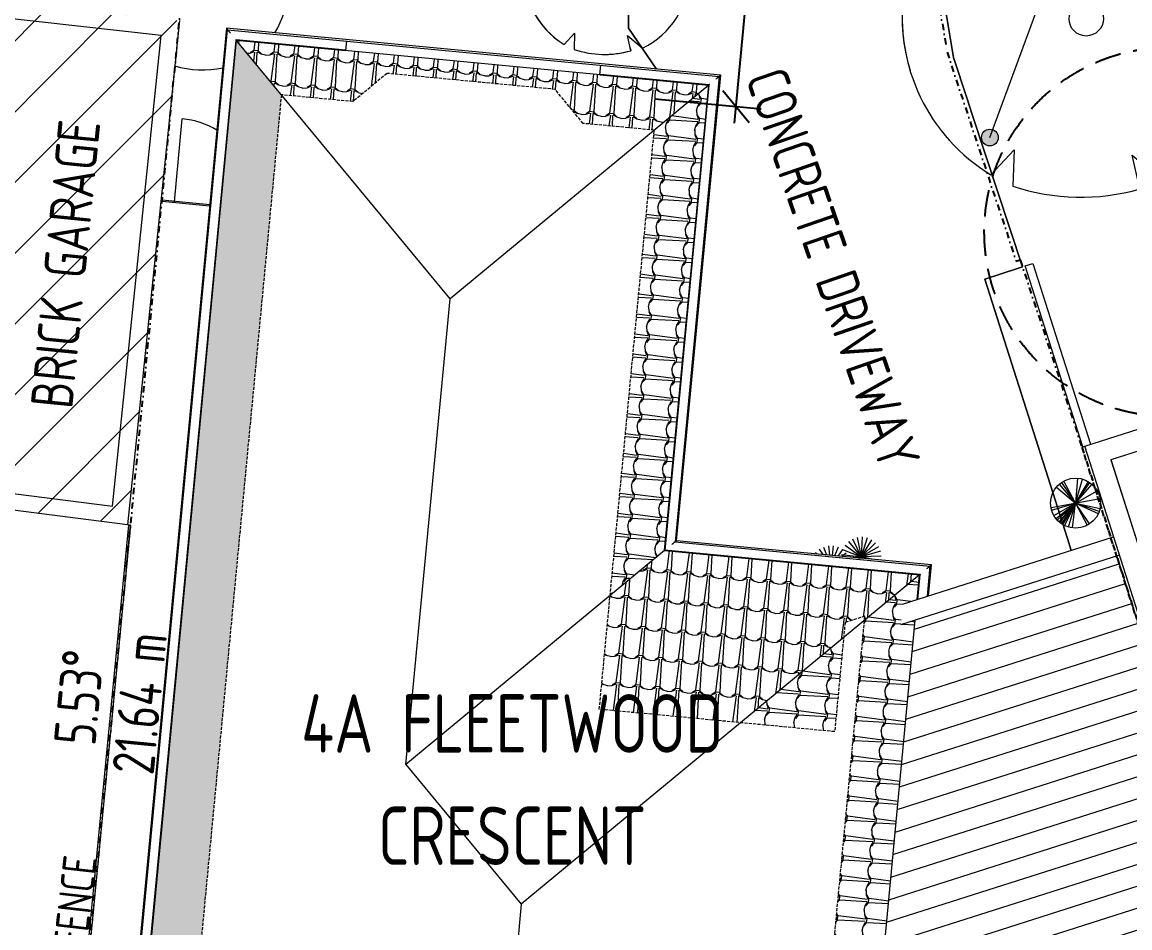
# Model space of a CAD drawing. Header units: millimetres. Extents: x -39027 to 364494, y -35256 to 94895.
# Drawn here: x -14837 to -1548, y -1562 to 9300 of the extents above; entities that cross this region are included whole.
import ezdxf

# ---------------------------------------------------------------- set-up
doc = ezdxf.new("R2010")
doc.units = ezdxf.units.MM
doc.header["$LTSCALE"] = 25
doc.header["$PDMODE"] = 3
for name, pattern in [('BG_Dash 1_5mm', [2.1, 1.5, -0.6]), ('BG_Dash Dot 3mm', [7, 3, -2, 0, -2]), ('HIDDEN', [9.525, 6.35, -3.175])]:
    doc.linetypes.add(name, pattern=pattern)
for name, color, linetype, lineweight in [('A-ANNO-DIMS', 211, 'Continuous', 5), ('A-DETL-GENF', 92, 'Continuous', 5), ('A-DETL-HDLN', 90, 'BG_Dash 1_5mm', 9), ('A-DOOR', 3, 'Continuous', 5), ('A-FLOR', 1, 'Continuous', 5), ('A-GLAZ-CWMG', 3, 'Continuous', 5), ('A-ROOF', 132, 'Continuous', 5), ('A-ROOF-OTLN', 132, 'Continuous', 5), ('A-ROOF-PATT', 251, 'Continuous', 5), ('A-WALL', 2, 'Continuous', 5), ('C-PROP-LINE', 91, 'BG_Dash Dot 3mm', 25), ('C-PROP-LINE-IDEN', 91, 'Continuous', 5), ('C-TOPO', 251, 'Continuous', 9), ('G-ANNO-TEXT', 231, 'Continuous', 5), ('L-PLNT', 71, 'Continuous', 5)]:
    doc.layers.add(name, color=color, linetype=linetype, lineweight=lineweight)
doc.layers.add('Land-25', color=3, linetype='Continuous')
doc.styles.add('ISOCPEUR', font='isocpeur.ttf', dxfattribs={"width": 0.75, "height": 500})
doc.styles.add('ISOCPEUR_1', font='isocpeur.ttf', dxfattribs={"width": 0.75, "height": 700})
doc.styles.add('ISOCPEUR_3', font='isocpeur.ttf', dxfattribs={"width": 0.75, "height": 400})
doc.dimstyles.new('BG_STANDARD_100_Rounding_Op', dxfattribs={"dimscale": 304.8, "dimtxt": 500, "dimasz": 1.148294, "dimexe": 0.984252, "dimexo": 0.0625, "dimgap": 0.131234, "dimtad": 1, "dimdec": 0, "dimrnd": 100, "dimzin": 0, "dimdsep": 46, "dimtxsty": 'ISOCPEUR', "dimblk1": 'OBLIQUE', "dimblk2": 'OBLIQUE', "dimsah": 1, "dimcen": 0.09, "dimdle": 0.656168, "dimazin": 0, "dimtfac": 1, "dimtdec": 4, "dimtix": 1, "dimtmove": 0, "dimatfit": 3, "dimfxl": 3.28084, "dimfxlon": 1, "dimtvp": 1, "dimtfill": 1, "dimtolj": 1, "dimtzin": 0, "dimarcsym": 2})

# ---------------------------------------------------------------- blocks, each defined once
blk = doc.blocks.new('PLANTING_Coloured_small shrub - PLANTING_Bush 3d-1028020-PROPOSED SITE PLAN')
at = {"layer": 'L-PLNT', "lineweight": 9}
for p, q in [((-62, 232), (-55, 207)), ((-3, 240), (-2, 162)), ((56, 233), (32, 134)), ((111, 213), (59, 112)), ((160, 179), (83, 92)), ((199, 134), (107, 72)), ((-46, 29), (-39, 25)), ((-18, 6), (-15, 5)), ((226, 81), (136, 48)), ((239, 23), (175, 17)), ((20, -25), (17, -22))]:
    blk.add_line(p, q, dxfattribs=at)
blk = doc.blocks.new('PLANTING_Coloured_small shrub - PLANTING_Bush 3d-1026871-PROPOSED SITE PLAN')
at = {"layer": 'L-PLNT', "lineweight": 9}
for p, q in [((-128, 23), (0, 0)), ((-117, -209), (0, 0)), ((-62, -232), (0, 0)), ((-40, 18), (0, 0)), ((-21, 17), (0, 0)), ((-12, 16), (0, 0)), ((-7, 16), (0, 0)), ((-3, -240), (0, 0)), ((-2, 16), (0, 0)), ((2, 16), (0, 0)), ((12, 16), (0, 0)), ((6, 15), (0, 0)), ((19, 14), (0, 0)), ((32, 14), (0, 0)), ((72, 11), (0, 0)), ((226, -81), (0, 0)), ((199, -134), (0, 0)), ((160, -179), (0, 0)), ((111, -213), (0, 0)), ((56, -233), (0, 0)), ((83, 0), (95, 0)), ((-239, -16), (0, 0)), ((-228, -75), (0, 0)), ((-203, -128), (0, 0)), ((-165, -174), (0, 0)), ((239, -23), (0, 0))]:
    blk.add_line(p, q, dxfattribs=at)
blk = doc.blocks.new('DOOR_GATE_hinged_vertical battens - 1850 x 1000 - 35 battens-1654880-PROPOSED SITE PLAN')
at = {"layer": 'A-DOOR'}
blk.add_line((-500, 0), (-500, 1000), dxfattribs=at)
at = {"layer": 'A-DOOR', "lineweight": 9}
blk.add_arc((-500, 0), 1000, 64.722, 90, dxfattribs=at)
blk = doc.blocks.new('PLANTING_Needle Pine 3m - PLANTING_Needle Pine 3m-2580591-PROPOSED SITE PLAN')
at = {"layer": 'L-PLNT', "lineweight": 9}
for p, q in [((24, 299), (0, 0)), ((0, 0), (84, 288)), ((-261, -147), (261, 147)), ((-261, -147), (261, 147)), ((-229, 194), (0, 0)), ((-199, -225), (199, 225)), ((-199, -225), (199, 225)), ((0, 0), (-194, 229)), ((-172, -246), (172, 246)), ((-172, -246), (172, 246)), ((-166, 250), (0, 0)), ((-155, -257), (155, 257)), ((-155, -257), (155, 257)), ((0, 0), (-140, 265)), ((-295, -52), (295, 52)), ((-295, -52), (295, 52)), ((-289, -81), (0, 0)), ((0, 0), (-234, -188)), ((-222, -202), (0, 0)), ((0, 0), (-196, -227)), ((-170, -247), (0, 0)), ((0, 0), (-136, -267)), ((-87, -287), (0, 0)), ((-41, -297), (0, 0)), ((0, 0), (136, -267)), ((164, -251), (0, 0)), ((0, 0), (271, -128)), ((282, -101), (0, 0)), ((0, 0), (293, -65))]:
    blk.add_line(p, q, dxfattribs=at)
blk.add_circle((0, 0), 300, dxfattribs=at)
blk = doc.blocks.new('PLANTING_Coloured tree scaleable - 2_5 Meters-V199-PROPOSED SITE PLAN')
at = {"layer": 'L-PLNT', "lineweight": 9}
for p, q in [((-155, 724), (-306, 941)), ((-155, 724), (-306, 941)), ((-306, 941), (-155, 724)), ((-180, 973), (-155, 724)), ((-180, 973), (-155, 724)), ((-155, 724), (-180, 973)), ((-676, 722), (-676, 722)), ((602, 667), (615, 775)), ((602, 667), (615, 775)), ((615, 775), (602, 667)), ((677, 721), (602, 667)), ((677, 721), (602, 667)), ((602, 667), (677, 721)), ((-816, 558), (-763, 462)), ((-816, 558), (-763, 462)), ((-763, 462), (-816, 558)), ((-763, 462), (-882, 447)), ((-763, 462), (-882, 447)), ((-882, 447), (-763, 462)), ((-974, 171), (-857, 85)), ((-974, 171), (-857, 85)), ((-857, 85), (-974, 171)), ((881, 140), (966, 211)), ((984, 108), (881, 140)), ((-857, 85), (-988, 43)), ((-857, 85), (-988, 43)), ((-988, 43), (-857, 85)), ((-429, -884), (-317, -739)), ((-317, -739), (-306, -934)), ((316, -707), (509, -841)), ((374, -884), (316, -707)), ((374, -884), (351, -812)), ((363, -850), (374, -884))]:
    blk.add_line(p, q, dxfattribs=at)
blk.add_circle((0, -2), 92.1, dxfattribs=at)
for centre, radius, start, end in [((0, 0), 989, 108.0083, 145.6274), ((0, 0), 989, 108.0083, 145.6274), ((0, 0), 989, 108.0083, 133.0877), ((0, 0), 989, 51.5512, 100.4622), ((0, 0), 989, 51.5512, 100.4622), ((0, 0), 989, 51.5512, 100.4622), ((0, 0), 989, 133.0916, 145.6274), ((0, 0), 989, 12.3276, 46.7819), ((0, 0), 989, 36.0209, 46.7819), ((0, 0), 989, 39.2262, 46.7819), ((0, 0), 989, 153.1369, 170.0213), ((0, 0), 989, 153.1369, 170.0213), ((0, 0), 989, 153.1369, 170.0213), ((0, 7), 989, 177.9304, 244.2846), ((0, 7), 989, 177.9304, 243.4257), ((0, 7), 989, 177.9304, 236.3034), ((0, 7), 989, 300.9465, 5.8599), ((-46, 187), 1150, 256.9579, 291.4464), ((-46, 187), 1150, 273.9827, 291.4464), ((-46, 187), 1150, 275.8733, 291.4464)]:
    blk.add_arc(centre, radius, start, end, dxfattribs=at)
blk = doc.blocks.new('PLANTING_Coloured tree scaleable - 2_5 Meters-V201-PROPOSED SITE PLAN')
at = {"layer": 'L-PLNT', "lineweight": 9}
for p, q in [((-155, 724), (-306, 941)), ((-155, 724), (-306, 941)), ((-306, 941), (-155, 724)), ((-180, 973), (-155, 724)), ((-180, 973), (-155, 724)), ((-155, 724), (-180, 973)), ((602, 667), (615, 775)), ((602, 667), (615, 775)), ((615, 775), (602, 667)), ((677, 721), (602, 667)), ((677, 721), (602, 667)), ((602, 667), (677, 721)), ((-816, 558), (-763, 462)), ((-816, 558), (-763, 462)), ((-763, 462), (-816, 558)), ((-763, 462), (-882, 447)), ((-763, 462), (-882, 447)), ((-882, 447), (-763, 462)), ((-974, 171), (-857, 85)), ((-974, 171), (-857, 85)), ((-857, 85), (-974, 171)), ((881, 140), (966, 211)), ((984, 108), (881, 140)), ((-857, 85), (-988, 43)), ((-857, 85), (-988, 43)), ((-988, 43), (-857, 85))]:
    blk.add_line(p, q, dxfattribs=at)
blk.add_circle((0, -2), 92.1, dxfattribs=at)
for centre, radius, start, end in [((0, 0), 989, 108.0083, 145.6274), ((0, 0), 989, 108.0083, 145.6274), ((0, 0), 989, 108.0083, 145.6274), ((0, 0), 989, 51.5512, 100.4622), ((0, 0), 989, 51.5512, 100.4622), ((0, 0), 989, 51.5512, 100.4622), ((0, 0), 989, 12.3276, 46.7819), ((0, 0), 989, 26.7604, 46.7819), ((0, 0), 989, 31.5789, 46.7819), ((0, 0), 989, 153.1369, 170.0213), ((0, 0), 989, 153.1369, 170.0213), ((0, 0), 989, 153.1369, 170.0213), ((0, 7), 989, 177.9304, 203.4791), ((0, 7), 989, 177.9304, 203.384), ((0, 7), 989, 177.9304, 203.384), ((0, 7), 989, 333.5204, 5.8599), ((-46, 187), 1150, 258.6442, 287.7387)]:
    blk.add_arc(centre, radius, start, end, dxfattribs=at)
blk = doc.blocks.new('Family - ___-1009153-PROPOSED SITE PLAN')
at = {"layer": 'C-PROP-LINE'}
for p, q in [((-16312, -3053), (-7783, 16835)), ((-477, 12248), (-849, 9655)), ((-849, 9655), (-820, 7015)), ((-820, 7015), (-770, 7015)), ((-770, 7015), (-746, 4650)), ((-746, -2698), (-746, 4650))]:
    blk.add_line(p, q, dxfattribs=at)
blk = doc.blocks.new('Family - ___-2269169-PROPOSED SITE PLAN')
at = {"layer": 'C-PROP-LINE'}
for p, q in [((-477, 12248), (-849, 9655)), ((-849, 9655), (-820, 7015)), ((-820, 7015), (-770, 7015)), ((-770, 7015), (-746, 4650)), ((-746, 4650), (-746, -2698))]:
    blk.add_line(p, q, dxfattribs=at)
blk = doc.blocks.new('_Oblique')
at = {"color": 0, "linetype": 'ByBlock', "lineweight": -2}
blk.add_line((-0.5, -0.5), (0.5, 0.5), dxfattribs=at)
blk = doc.blocks.new('DIMBLOCK12-PROPOSED SITE PLAN')
at = {"layer": 'A-ANNO-DIMS', "color": 0, "lineweight": -2, "transparency": 16777216}
for p, q in [((-6291, 8089), (-5807, 13188)), ((-6802, 13081), (-5527, 12960)), ((-7248, 8381), (-5973, 8260))]:
    blk.add_line(p, q, dxfattribs=at)
at = {"layer": 'Defpoints', "color": 0, "transparency": 16777216}
for p in [(-6821, 13083), (-5826, 12989), (-7267, 8383)]:
    blk.add_point(p, dxfattribs=at)
at = {"layer": 'A-ANNO-DIMS', "color": 0, "lineweight": -2, "transparency": 16777216, "xscale": 350, "yscale": 350, "zscale": 350}
for p, rotation in [((-5826, 12989), 84.57864610530127), ((-6272, 8288), 264.5786461053013)]:
    blk.add_blockref('_Oblique', p, dxfattribs=dict(at, rotation=rotation))
at = {"layer": 'A-ANNO-DIMS', "color": 0, "transparency": 16777216, "insert": (-6337, 10666), "char_height": 500, "attachment_point": 5, "rotation": 84.5786, "style": 'ISOCPEUR', "bg_fill": 3, "box_fill_scale": 1.1, "bg_fill_color": 256, "bg_fill_true_color": 13158600, "bg_fill_transparency": 0}
blk.add_mtext('\\A1;4700', dxfattribs=at)
at = {"layer": 'A-ANNO-DIMS', "color": 0, "transparency": 16777216, "insert": (-5760, 10611), "char_height": 500, "attachment_point": 5, "rotation": 84.5786, "style": 'ISOCPEUR', "bg_fill": 3, "box_fill_scale": 1.1, "bg_fill_color": 256, "bg_fill_true_color": 13158600, "bg_fill_transparency": 0}
blk.add_mtext('\\A1;SETBACK', dxfattribs=at)
blk = doc.blocks.new('PLANTING_Coloured tree scaleable - 7 Meters-2580589-PROPOSED SITE PLAN')
at = {"layer": 'L-PLNT', "lineweight": 9}
for p, q in [((-503, 2723), (-434, 2027)), ((-503, 2723), (-434, 2027)), ((-434, 2027), (-503, 2723)), ((-434, 2027), (-856, 2634)), ((-434, 2027), (-856, 2634)), ((-856, 2634), (-434, 2027)), ((1684, 1866), (1722, 2169)), ((1684, 1866), (1722, 2169)), ((1722, 2169), (1684, 1866)), ((1896, 2018), (1684, 1866)), ((1896, 2018), (1684, 1866)), ((1684, 1866), (1896, 2018)), ((-2286, 1563), (-2136, 1294)), ((-2286, 1563), (-2136, 1294)), ((-2136, 1294), (-2286, 1563)), ((-2136, 1294), (-2471, 1251)), ((-2136, 1294), (-2471, 1251)), ((-2471, 1251), (-2136, 1294)), ((2466, 391), (2705, 591)), ((2674, 565), (2705, 591)), ((-2728, 480), (-2399, 237)), ((-2728, 480), (-2399, 237)), ((-2399, 237), (-2728, 480)), ((2755, 302), (2466, 391)), ((-2399, 237), (-2767, 119)), ((-2399, 237), (-2767, 119)), ((-2767, 119), (-2399, 237)), ((886, -1980), (1424, -2356)), ((1048, -2474), (886, -1980)), ((-1201, -2476), (-887, -2070)), ((-887, -2070), (-856, -2614))]:
    blk.add_line(p, q, dxfattribs=at)
blk.add_circle((0, -6), 258, dxfattribs=at)
for centre, radius, start, end in [((0, 0), 2769, 51.5512, 100.4622), ((0, 0), 2769, 51.5512, 100.4622), ((0, 0), 2769, 51.5512, 100.4622), ((0, 0), 2769, 108.0083, 145.6274), ((0, 0), 2769, 108.0083, 145.6274), ((0, 0), 2769, 108.0083, 145.6274), ((0, 0), 2769, 12.3276, 46.7819), ((0, 0), 2769, 12.3276, 46.7819), ((0, 0), 2769, 13.3734, 46.7819), ((0, 0), 2769, 153.1369, 170.0213), ((0, 0), 2769, 153.1369, 170.0213), ((0, 0), 2769, 153.1369, 170.0213), ((0, 19), 2769, 300.9465, 5.8599), ((0, 19), 2769, 177.9304, 244.2846), ((0, 19), 2769, 177.9304, 202.3457), ((0, 19), 2769, 177.9304, 200.6948), ((-130, 523), 3220, 256.9579, 291.4464)]:
    blk.add_arc(centre, radius, start, end, dxfattribs=at)

msp = doc.modelspace()

# ---------------------------------------------------------------- hatches: boundary and pattern name
at = {"layer": 'A-DETL-GENF', "lineweight": 9}
h = msp.add_hatch(dxfattribs=at)
h.set_pattern_fill('FP_50', color=250, style=0, pattern_type=2)
h.set_pattern_definition([(45, (-4938.44, 393.3), (-424.264, 424.264), [])])
h.paths.add_polyline_path([(47088.7, -33946.8), (48278.9, -33946.8), (49983.4, -21339.4), (49983.4, -20585.8), (28063.1, -17505), (27088.9, -24436.9), (33103.3, -25282.2), (32815.8, -27328.2), (40737.9, -28441.6), (40042.1, -33393), (44138.4, -33946.8), (44748.9, -33946.8)], flags=0)
h.paths.add_polyline_path([(-35777.6, -33238.5), (-31783.6, -30761.1), (-38130.9, -20528.1), (-36686.3, -19632), (-39024.7, -15862), (-39024.7, -32781.5), (-36884.5, -31454), (-36257, -32465.6)], flags=0)
h.paths.add_polyline_path([(12750.1, -29193.8), (20737.7, -28518.7), (19658.9, -15754.6), (16923.7, -15988), (16605.4, -12228.7), (9566.4, -12823.6), (9883.9, -16594.8), (-702.1, -17489.7), (-179.8, -23669.8), (5418.4, -23196.6), (5553.1, -24773.3), (12328.1, -24200.6), (12750, -29192.1)], flags=0)
h.paths.add_polyline_path([(-20644, -26266.3), (-8508.7, -22521.5), (-9791.4, -18364.9), (-5969.2, -17185.4), (-7969.3, -10704.2), (-27748.9, -16808), (-25748.9, -23289.2), (-21926.7, -22109.8), (-20750.1, -25922.5)], flags=0)
h.paths.add_polyline_path([(-20379.8, -25766.2), (-21662.4, -21609.6), (-25484.6, -22789.1), (-27248.8, -17072.2), (-20692.8, -15049.1), (-20604.4, -15335.8), (-19481.6, -14989.3), (-19570.1, -14702.7), (-18335, -14321.5), (-18246.6, -14608.2), (-16450.2, -14053.8), (-16538.6, -13767.2), (-15415.9, -13420.7), (-15327.4, -13707.4), (-13531, -13153), (-13619.5, -12866.4), (-10026.6, -11757.7), (-9938.2, -12044.3), (-8141.8, -11490.6), (-6469.4, -16921.2), (-10291.5, -18100.6), (-9008.9, -22257.2), (-16912.7, -24696.3)], flags=0)
h.paths.add_polyline_path([(35431.3, -12814), (36744, -3105.8), (32781.1, -2569.9), (31468.4, -12278.2), (35426.8, -12813.4)], flags=0)
h.paths.add_polyline_path([(-23555.7, -5103.7), (-23445.7, -4235.8), (-20913.2, -4556.8), (-20592.8, -2028.2), (-17034.8, 664.9), (-16654.8, 3663.3), (-13573.6, 3272.8), (-12951.1, 9318.3), (-16571.8, 9721.5), (-17132.3, 5298.2), (-19079.9, 5545), (-18674.7, 8742.8), (-19381.5, 8832.4), (-19241.5, 9937.2), (-23486.5, 10475.2), (-23626.5, 9370.3), (-24333.6, 9458), (-24738.6, 6262.1), (-28025.6, 6678.6), (-29298.7, -3368.1), (-29488.5, -3346), (-29613.9, -4336), (-23568.7, -5102.1)], flags=0)
h.paths.add_polyline_path([(-33403, -2337.8), (-32407.1, 6606.9), (-37962.7, 7310.9), (-37935.6, 7507.7), (-37920.8, 7705.8), (-37918.2, 7904.3), (-37928, 8102.7), (-37950.1, 8300.1), (-37984.3, 8495.7), (-38030.7, 8688.8), (-38088.8, 8878.7), (-38158.7, 9064.6), (-38239.9, 9245.9), (-38332.2, 9421.7), (-38435.3, 9591.5), (-38548.6, 9754.6), (-38671.9, 9910.3), (-38804.6, 10058.1), (-38946.1, 10197.4), (-39024.7, 10265.7), (-39024.7, -1625.4), (-37962.7, -1760)], flags=0)
h.paths.add_polyline_path([(27357.8, -121.5), (27357.8, -121.5), (27601.4, 1730), (34237.2, 861.2), (36443.8, 16785.4), (31167.8, 17531.5), (30918.3, 15751.3), (29606, 17327.5), (28021.4, 16008.3), (29192.2, 14626), (22928.9, 15500.5), (22389.7, 11640), (15005.5, 12606.8), (16389.3, 3197.9), (24625.6, 2119.6), (24383.2, 268), (26065.2, 47.7)], flags=0)
h.paths.add_polyline_path([(33832.8, 1387.5), (16456.5, 3723.8), (15240.4, 11992.8), (22929, 10972.4), (23438.8, 14813.9), (29218.4, 14028.8), (31499.6, 15745.7), (31655.7, 16848.7), (35782.2, 16277.7), (33888.4, 1812.8)], flags=0)
h.paths.add_polyline_path([(-10675.5, 33370.4), (-7500.8, 40057.5), (-24761, 40057.5), (-19401.7, 37513.1), (-19659, 36971.1), (-16045.5, 35255.6), (-15788.2, 35797.6), (-10931.7, 33492)], flags=0)
at = {"layer": 'A-ROOF-PATT', "lineweight": 9}
h = msp.add_hatch(dxfattribs=at)
h.set_pattern_fill('FP_26', color=256, style=0, pattern_type=2)
h.set_pattern_definition([(264.579, (-25812.6, -1374.4), (349.504, -33.167), [51.72, -188.28]), (352.404, (-25775.362, -1176.729), (349.503728, -33.166963), [328.687, -5995.205]), (356.754, (-25795.425, -1388.134), (349.503706, -33.167191), [328.687, -5995.204]), (300.761, (-25817.5, -1425.9), (326.8306, -272.0931), [50.24, -544.448]), (48.397, (-25812.62, -1374.41), (372.1776, 205.7589), [50.24, -544.448]), (93.81, (-25759.545, -1284.885), (22.67696, 238.92589), [53.518, -2134.827]), (255.347, (-25759.545, -1284.885), (-22.67428, -238.92615), [53.518, -2134.827]), (110.573, (-25763.1, -1231.48), (22.6733, 238.92586), [52.773, -748.259]), (238.585, (-25773.08, -1336.66), (-22.6737, -238.9258), [52.773, -748.259])])
h.paths.add_polyline_path([(-13676.5, -5758.4), (-13022.5, -5217.8), (-11727.3, 8429.6), (-12267.9, 9083.6), (-13663.1, -5617.1)], flags=0)
h = msp.add_hatch(dxfattribs=at)
h.set_pattern_fill('FP_31', color=256, style=0, pattern_type=2)
h.set_pattern_definition([(174.579, (-2921.57, 18321.6), (-33.167, -349.504), [51.72, -188.28]), (262.404, (-2723.886, 18284.344), (-33.166963, -349.503728), [328.687, -5995.205]), (266.754, (-2935.291, 18304.407), (-33.167191, -349.503706), [328.687, -5995.204]), (210.761, (-2973.05, 18326.49), (-272.0931, -326.8306), [50.24, -544.448]), (318.397, (-2921.57, 18321.6), (205.7589, -372.1776), [50.24, -544.448]), (3.81, (-2832.04, 18268.527), (238.92589, -22.67696), [53.518, -2134.827]), (165.347, (-2832.04, 18268.527), (-238.92615, 22.67428), [53.518, -2134.827]), (20.573, (-2778.64, 18272.08), (238.92586, -22.6733), [52.773, -748.259]), (148.585, (-2883.82, 18282.06), (-238.9258, 22.6737), [52.773, -748.259])])
h.paths.add_polyline_path([(-7253.8, 8005), (-6599.8, 8545.6), (-12267.9, 9083.6), (-11727.1, 8429.3), (-10868.7, 8347.8), (-10459.9, 8685.7), (-8443.9, 8494.4), (-8106.1, 8085.7), (-7732.8, 8050.4)], flags=0)
h = msp.add_hatch(dxfattribs=at)
h.set_pattern_fill('FP_30', color=256, style=0, pattern_type=2)
h.set_pattern_definition([(84.579, (14631.65, -4782.53), (-349.504, 33.167), [51.72, -188.28]), (172.404, (14594.394, -4980.205), (-349.5037275, 33.1669633), [328.687, -5995.205]), (176.754, (14614.457, -4768.8), (-349.503706, 33.167191), [328.687, -5995.204]), (120.761, (14636.54, -4731.04), (-326.8306, 272.0931), [50.24, -544.448]), (228.397, (14631.65, -4782.53), (-372.1776, -205.7589), [50.24, -544.448]), (273.81, (14578.577, -4872.05), (-22.67696, -238.925893), [53.518, -2134.827]), (75.347, (14578.577, -4872.05), (22.67428, 238.92615), [53.518, -2134.827]), (290.573, (14582.13, -4925.45), (-22.6733, -238.92586), [52.773, -748.259]), (58.585, (14592.11, -4820.27), (22.67368, 238.92582), [52.773, -748.259])])
h.paths.add_polyline_path([(-7783.6, 2422.5), (-7129.6, 2963.1), (-6599.8, 8545.6), (-7253.8, 8005), (-7732.8, 2957.5)], flags=0)
h = msp.add_hatch(dxfattribs=at)
h.set_pattern_fill('FP_25', color=256, style=0, pattern_type=2)
h.set_pattern_definition([(174.579, (-2999.15, 17504.06), (-33.167, -349.504), [51.72, -188.28]), (262.404, (-2801.474, 17466.805), (-33.166963, -349.503728), [328.687, -5995.205]), (266.754, (-3012.879, 17486.868), (-33.167191, -349.503706), [328.687, -5995.204]), (210.761, (-3050.64, 17508.95), (-272.0931, -326.8306), [50.24, -544.448]), (318.397, (-2999.15, 17504.06), (205.7589, -372.1776), [50.24, -544.448]), (3.81, (-2909.63, 17450.988), (238.92589, -22.67696), [53.518, -2134.827]), (165.347, (-2909.63, 17450.988), (-238.92615, 22.67428), [53.518, -2134.827]), (20.573, (-2856.23, 17454.54), (238.92586, -22.6733), [52.773, -748.259]), (148.585, (-2961.41, 17464.53), (-238.9258, 22.6737), [52.773, -748.259])])
h.paths.add_polyline_path([(-6218.3, 898.1), (-4982.1, 1920), (-4965, 2100.6), (-4726.8, 2176.5), (-4731.4, 2127.3), (-4071.4, 2672.9), (-7129.6, 2963.1), (-7783.6, 2422.5), (-7913, 1059), (-7037.4, 975.9)], flags=0)
h = msp.add_hatch(dxfattribs=at)
h.set_pattern_fill('FP_20', color=256, style=0, pattern_type=2)
h.set_pattern_definition([(197.679, (-3812.27, -2861.4), (75.921, -238.193), [])])
h.paths.add_polyline_path([(-1895.2, -3084.7), (-18.7, -2397), (-1706.4, 2897.9), (-4123.2, 2127.5), (-4593.5, -2828.6), (-2169.8, -3058.6)], flags=0)
h = msp.add_hatch(dxfattribs=at)
h.set_pattern_fill('FP_24', color=256, style=0, pattern_type=2)
h.set_pattern_definition([(84.579, (15079.5, -4825.03), (-349.504, 33.167), [51.72, -188.28]), (172.404, (15042.25, -5022.708), (-349.5037275, 33.166963), [328.687, -5995.205]), (176.754, (15062.313, -4811.303), (-349.503706, 33.167191), [328.687, -5995.204]), (120.761, (15084.4, -4773.54), (-326.8306, 272.0931), [50.24, -544.448]), (228.397, (15079.5, -4825.03), (-372.1776, -205.7589), [50.24, -544.448]), (273.81, (15026.433, -4914.553), (-22.67696, -238.92589), [53.518, -2134.827]), (75.347, (15026.433, -4914.553), (22.67428, 238.92615), [53.518, -2134.827]), (290.573, (15029.99, -4967.95), (-22.6733, -238.92586), [52.773, -748.259]), (58.585, (15039.97, -4862.78), (22.6737, 238.9258), [52.773, -748.259])])
h.paths.add_polyline_path([(-5253.6, -3374.2), (-4593.5, -2828.6), (-4123.2, 2127.5), (-4298.2, 2071.7), (-4274.6, 2320.7), (-4099.5, 2376.5), (-4071.4, 2672.9), (-4731.4, 2127.3), (-5225.8, -3081.5)], flags=0)
h.paths.add_polyline_path([(-5089.3, 791), (-4982.1, 1920), (-6218.3, 898.1), (-5261.1, 807.3)], flags=0)
at = {"layer": 'G-ANNO-TEXT', "lineweight": 15}
h = msp.add_hatch(color=10, dxfattribs=at)
edge = h.paths.add_edge_path(flags=0)
edge.add_arc((-3227.6, 7916.4), 100, 0, 360)

# ---------------------------------------------------------------- linework, layer by layer
at = {"layer": 'A-DETL-HDLN'}
for p, q in [((-10459.9, 8685.7), (-10868.7, 8347.8)), ((-8443.9, 8494.4), (-10459.9, 8685.7)), ((-11727.3, 8429.3), (-13022.5, -5217.8)), ((-10868.7, 8347.8), (-11727.3, 8429.3)), ((-8106.1, 8085.7), (-8443.9, 8494.4)), ((-7253.8, 8005), (-8106.1, 8085.7)), ((-7913, 1059), (-7253.8, 8005)), ((-5261.1, -3454), (-4726.8, 2176.5)), ((-4726.8, 2176.5), (-4965, 2100.6)), ((-4965, 2100.6), (-5089.3, 791)), ((-5089.3, 791), (-7913, 1059))]:
    msp.add_line(p, q, dxfattribs=at)
at = {"layer": 'A-FLOR', "lineweight": 9}
for p, q in [((-13588.5, 2729.7), (-13536.4, 3268.1)), ((-13536.4, 3268.1), (-13573.6, 3272.8))]:
    msp.add_line(p, q, dxfattribs=at)
at = {"layer": 'A-ROOF'}
for p, q in [((-12267.9, 9083.6), (-13676.5, -5758.4)), ((-9702.8, 5980.5), (-12267.9, 9083.6)), ((-6599.8, 8545.6), (-12267.9, 9083.6)), ((-10945.4, 9074.7), (-10956.3, 8959.1)), ((-7905, 8669.5), (-7894, 8785.3)), ((-6599.8, 8545.6), (-9702.8, 5980.5)), ((-7129.6, 2963.1), (-6599.8, 8545.6)), ((-10232.6, 398), (-9702.8, 5980.5)), ((-7129.6, 2963.1), (-10232.6, 398)), ((-4071.4, 2672.9), (-7129.6, 2963.1)), ((-18.7, -2397), (-1706.4, 2897.9)), ((-4071.4, 2672.9), (-8848.6, -1276.2)), ((-4099.5, 2376.5), (-4071.4, 2672.9)), ((-4505.5, -1901), (-4123.2, 2127.5)), ((-10232.6, 398), (-8848.6, -1276.2)), ((-8848.6, -1276.2), (-8899.2, -1809.3))]:
    msp.add_line(p, q, dxfattribs=at)
at = {"layer": 'A-ROOF-OTLN'}
for p, q in [((-12386.2, 9226.6), (-13819.5, -5876.7)), ((-13802.9, -5862.9), (-12372.4, 9209.9)), ((-13801.9, -5862.1), (-12371.6, 9209)), ((-6456.7, 8663.9), (-12386.2, 9226.6)), ((-12372.4, 9209.9), (-6473.4, 8650.1)), ((-12371.6, 9209), (-6474.3, 8649.3)), ((-12271.6, 9088), (-13680.9, -5762.1)), ((-13678.7, -5760.2), (-12269.7, 9085.7)), ((-13677.6, -5759.3), (-12268.8, 9084.7)), ((-10955.9, 8963.2), (-12271.6, 9088)), ((-12269.7, 9085.7), (-10956.1, 8961.1)), ((-12268.8, 9084.7), (-10956.2, 8960.1)), ((-7904.9, 8670.5), (-6598.7, 8546.5)), ((-7904.8, 8671.5), (-6597.6, 8547.4)), ((-6595.3, 8549.3), (-7904.6, 8673.6)), ((-6474.3, 8649.3), (-7004.1, 3066.8)), ((-6473.4, 8650.1), (-7003.2, 3067.6)), ((-6986.5, 3081.4), (-6456.7, 8663.9)), ((-6598.7, 8546.5), (-7128.5, 2964)), ((-6597.6, 8547.4), (-7127.4, 2964.9)), ((-7125.1, 2966.8), (-6595.3, 8549.3)), ((-42.4, -1377.8), (-1773.5, 4053)), ((-7004.1, 3066.8), (-3946, 2776.6)), ((-7003.2, 3067.6), (-3945, 2777.4)), ((-3928.4, 2791.1), (-6986.5, 3081.4)), ((-7128.5, 2964), (-4070.3, 2673.8)), ((-7127.4, 2964.9), (-4069.2, 2674.7)), ((-4066.9, 2676.6), (-7125.1, 2966.8)), ((-3963.6, 2419.8), (-3928.4, 2791.1)), ((-4070.3, 2673.8), (-4098.5, 2376.8)), ((-4069.2, 2674.7), (-4097.5, 2377.1)), ((-4095.3, 2377.8), (-4066.9, 2676.6)), ((-3946, 2776.6), (-3980.3, 2414.5)), ((-3945, 2777.4), (-3979.4, 2414.7))]:
    msp.add_line(p, q, dxfattribs=at)
for points, knots in [([(-12386.2, 9226.6), (-12386.2, 9226.6), (-12386.1, 9226.5), (-12385.8, 9226.1), (-12385.4, 9225.7), (-12385, 9225.2), (-12384.7, 9224.8), (-12384.3, 9224.3), (-12383.9, 9223.8), (-12383.4, 9223.2), (-12382.9, 9222.6), (-12382.2, 9221.8), (-12381.5, 9221), (-12381, 9220.3), (-12380.5, 9219.8), (-12380.1, 9219.2), (-12379.6, 9218.7), (-12379.2, 9218.1), (-12378.7, 9217.6), (-12378.3, 9217), (-12377.8, 9216.5), (-12377.4, 9216), (-12377, 9215.5), (-12376.5, 9215), (-12376.1, 9214.5), (-12375.7, 9214), (-12375.2, 9213.4), (-12374.8, 9212.8), (-12374.3, 9212.3), (-12373.9, 9211.8), (-12373.5, 9211.2), (-12373, 9210.7), (-12372.6, 9210.2), (-12372.4, 9210), (-12372.4, 9209.9)], [0.29411765, 0.29411765, 0.29411765, 0.29411765, 0.35294118, 0.38235294, 0.41176471, 0.44117647, 0.45588235, 0.47058824, 0.5, 0.51470588, 0.52941176, 0.55882353, 0.58823529, 0.60294118, 0.61764706, 0.63235294, 0.64705882, 0.66176471, 0.67647059, 0.69117647, 0.70588235, 0.72058824, 0.73529412, 0.75, 0.76470588, 0.77941176, 0.79411765, 0.82352941, 0.83823529, 0.85294118, 0.88235294, 0.91176471, 0.94117647, 1, 1, 1, 1]), ([(-12372.6, 9210.1), (-12372.5, 9210), (-12372.3, 9209.8), (-12372, 9209.4), (-12371.7, 9209.1), (-12371.6, 9209), (-12371.6, 9209)], [0.4, 0.4, 0.4, 0.4, 0.5, 0.6, 0.8, 1, 1, 1, 1]), ([(-12371.6, 9209), (-12371.6, 9209), (-12371.1, 9208.3), (-12369.2, 9206.1), (-12367.2, 9203.7), (-12365.2, 9201.3), (-12363.4, 9199), (-12361.4, 9196.6), (-12358.6, 9193.3), (-12355.6, 9189.6), (-12353.1, 9186.5), (-12350.4, 9183.3), (-12345.6, 9177.5), (-12341.3, 9172.2), (-12338.3, 9168.7)], [0, 0, 0, 0, 0.1666667, 0.25, 0.3333333, 0.4166667, 0.4583333, 0.5, 0.5833333, 0.6666667, 0.7083333, 0.75, 0.8333333, 1, 1, 1, 1]), ([(-12275.1, 9092.3), (-12274.7, 9091.7), (-12274, 9090.9), (-12273.1, 9089.8), (-12272.5, 9089.1), (-12272.1, 9088.7), (-12271.7, 9088.2), (-12271.5, 9087.9), (-12271.3, 9087.7)], [0, 0, 0, 0, 0.16666667, 0.25, 0.33333333, 0.375, 0.41666667, 0.5, 0.5, 0.5, 0.5]), ([(-12271.6, 9088), (-12271.6, 9088), (-12271.6, 9088), (-12271.4, 9087.8), (-12271.3, 9087.6), (-12271.1, 9087.4), (-12270.9, 9087.1), (-12270.6, 9086.8), (-12270.3, 9086.4), (-12270, 9086), (-12269.7, 9085.7)], [0.5, 0.5, 0.5, 0.5, 0.6, 0.65, 0.7, 0.75, 0.8, 0.85, 0.9, 1, 1, 1, 1]), ([(-6474.3, 8649.3), (-6474.3, 8649.3), (-6475, 8648.8), (-6477.3, 8646.9), (-6479.6, 8645), (-6482.1, 8642.9), (-6484.3, 8641.1), (-6486.7, 8639.1), (-6490, 8636.3), (-6493.7, 8633.3), (-6496.8, 8630.8), (-6500, 8628.1), (-6505.8, 8623.3), (-6511.1, 8619), (-6514.6, 8616)], [0, 0, 0, 0, 0.1666667, 0.25, 0.3333333, 0.4166667, 0.4583333, 0.5, 0.5833333, 0.6666667, 0.7083333, 0.75, 0.8333333, 1, 1, 1, 1]), ([(-6473.2, 8650.3), (-6473.3, 8650.2), (-6473.5, 8650), (-6473.9, 8649.7), (-6474.2, 8649.4), (-6474.3, 8649.3), (-6474.3, 8649.3)], [0.4, 0.4, 0.4, 0.4, 0.5, 0.6, 0.8, 1, 1, 1, 1]), ([(-6456.7, 8663.9), (-6456.7, 8663.9), (-6456.8, 8663.8), (-6457.2, 8663.5), (-6457.6, 8663.1), (-6458.1, 8662.8), (-6458.5, 8662.4), (-6459, 8662), (-6459.5, 8661.6), (-6460.1, 8661.1), (-6460.7, 8660.6), (-6461.5, 8659.9), (-6462.3, 8659.2), (-6463, 8658.7), (-6463.6, 8658.2), (-6464.1, 8657.8), (-6464.6, 8657.3), (-6465.2, 8656.9), (-6465.7, 8656.4), (-6466.3, 8656), (-6466.8, 8655.5), (-6467.3, 8655.1), (-6467.9, 8654.7), (-6468.4, 8654.2), (-6468.9, 8653.8), (-6469.3, 8653.4), (-6469.9, 8652.9), (-6470.5, 8652.5), (-6471, 8652), (-6471.5, 8651.6), (-6472.1, 8651.2), (-6472.6, 8650.7), (-6473.1, 8650.3), (-6473.3, 8650.1), (-6473.4, 8650.1)], [0.29411765, 0.29411765, 0.29411765, 0.29411765, 0.35294118, 0.38235294, 0.41176471, 0.44117647, 0.45588235, 0.47058824, 0.5, 0.51470588, 0.52941176, 0.55882353, 0.58823529, 0.60294118, 0.61764706, 0.63235294, 0.64705882, 0.66176471, 0.67647059, 0.69117647, 0.70588235, 0.72058824, 0.73529412, 0.75, 0.76470588, 0.77941176, 0.79411765, 0.82352941, 0.83823529, 0.85294118, 0.88235294, 0.91176471, 0.94117647, 1, 1, 1, 1]), ([(-6595.3, 8549.3), (-6595.3, 8549.3), (-6595.4, 8549.3), (-6595.5, 8549.1), (-6595.7, 8549), (-6595.9, 8548.8), (-6596.2, 8548.6), (-6596.5, 8548.3), (-6596.9, 8548), (-6597.3, 8547.7), (-6597.6, 8547.4)], [0.5, 0.5, 0.5, 0.5, 0.6, 0.65, 0.7, 0.75, 0.8, 0.85, 0.9, 1, 1, 1, 1]), ([(-6591, 8552.8), (-6591.6, 8552.4), (-6592.5, 8551.7), (-6593.5, 8550.8), (-6594.2, 8550.2), (-6594.7, 8549.8), (-6595.1, 8549.5), (-6595.5, 8549.2), (-6595.7, 8549)], [0, 0, 0, 0, 0.16666667, 0.25, 0.33333333, 0.375, 0.41666667, 0.5, 0.5, 0.5, 0.5]), ([(-7004.1, 3066.8), (-7004.1, 3066.8), (-7004.8, 3066.3), (-7007.1, 3064.4), (-7009.4, 3062.4), (-7011.9, 3060.4), (-7014.1, 3058.6), (-7016.5, 3056.6), (-7019.8, 3053.8), (-7023.5, 3050.8), (-7026.6, 3048.2), (-7029.8, 3045.6), (-7035.6, 3040.8), (-7040.8, 3036.4), (-7044.4, 3033.5)], [0, 0, 0, 0, 0.1666667, 0.25, 0.3333333, 0.4166667, 0.4583333, 0.5, 0.5833333, 0.6666667, 0.7083333, 0.75, 0.8333333, 1, 1, 1, 1]), ([(-7003, 3067.8), (-7003.1, 3067.7), (-7003.3, 3067.5), (-7003.7, 3067.2), (-7004, 3066.9), (-7004.1, 3066.8), (-7004.1, 3066.8)], [0.4, 0.4, 0.4, 0.4, 0.5, 0.6, 0.8, 1, 1, 1, 1]), ([(-6986.5, 3081.4), (-6986.5, 3081.4), (-6986.6, 3081.3), (-6987, 3081), (-6987.4, 3080.6), (-6987.9, 3080.2), (-6988.3, 3079.9), (-6988.8, 3079.5), (-6989.3, 3079.1), (-6989.9, 3078.6), (-6990.5, 3078.1), (-6991.3, 3077.4), (-6992.1, 3076.7), (-6992.8, 3076.2), (-6993.4, 3075.7), (-6993.9, 3075.3), (-6994.4, 3074.8), (-6995, 3074.4), (-6995.5, 3073.9), (-6996.1, 3073.5), (-6996.6, 3073), (-6997.1, 3072.6), (-6997.7, 3072.2), (-6998.2, 3071.7), (-6998.7, 3071.3), (-6999.1, 3070.9), (-6999.7, 3070.4), (-7000.3, 3070), (-7000.8, 3069.5), (-7001.3, 3069.1), (-7001.9, 3068.7), (-7002.4, 3068.2), (-7002.9, 3067.8), (-7003.1, 3067.6), (-7003.2, 3067.6)], [0.29411765, 0.29411765, 0.29411765, 0.29411765, 0.35294118, 0.38235294, 0.41176471, 0.44117647, 0.45588235, 0.47058824, 0.5, 0.51470588, 0.52941176, 0.55882353, 0.58823529, 0.60294118, 0.61764706, 0.63235294, 0.64705882, 0.66176471, 0.67647059, 0.69117647, 0.70588235, 0.72058824, 0.73529412, 0.75, 0.76470588, 0.77941176, 0.79411765, 0.82352941, 0.83823529, 0.85294118, 0.88235294, 0.91176471, 0.94117647, 1, 1, 1, 1]), ([(-7125.1, 2966.8), (-7125.1, 2966.8), (-7125.2, 2966.8), (-7125.3, 2966.6), (-7125.5, 2966.5), (-7125.7, 2966.3), (-7126, 2966.1), (-7126.3, 2965.8), (-7126.7, 2965.5), (-7127.1, 2965.1), (-7127.4, 2964.9)], [0.5, 0.5, 0.5, 0.5, 0.6, 0.65, 0.7, 0.75, 0.8, 0.85, 0.9, 1, 1, 1, 1]), ([(-7120.8, 2970.3), (-7121.4, 2969.9), (-7122.3, 2969.2), (-7123.3, 2968.3), (-7124, 2967.7), (-7124.5, 2967.3), (-7124.9, 2966.9), (-7125.3, 2966.7), (-7125.5, 2966.5)], [0, 0, 0, 0, 0.16666667, 0.25, 0.33333333, 0.375, 0.41666667, 0.5, 0.5, 0.5, 0.5]), ([(-3928.4, 2791.1), (-3928.3, 2791.2), (-3928.4, 2791.1), (-3928.8, 2790.8), (-3929.3, 2790.4), (-3929.7, 2790), (-3930.2, 2789.7), (-3930.6, 2789.3), (-3931.2, 2788.8), (-3931.7, 2788.4), (-3932.3, 2787.9), (-3933.1, 2787.2), (-3934, 2786.5), (-3934.7, 2785.9), (-3935.2, 2785.5), (-3935.7, 2785), (-3936.3, 2784.6), (-3936.8, 2784.1), (-3937.4, 2783.7), (-3937.9, 2783.2), (-3938.5, 2782.8), (-3939, 2782.4), (-3939.5, 2781.9), (-3940, 2781.5), (-3940.5, 2781.1), (-3941, 2780.7), (-3941.6, 2780.2), (-3942.2, 2779.7), (-3942.7, 2779.3), (-3943.2, 2778.9), (-3943.7, 2778.4), (-3944.2, 2778), (-3944.8, 2777.6), (-3945, 2777.4), (-3945, 2777.4)], [0.29411765, 0.29411765, 0.29411765, 0.29411765, 0.35294118, 0.38235294, 0.41176471, 0.44117647, 0.45588235, 0.47058824, 0.5, 0.51470588, 0.52941176, 0.55882353, 0.58823529, 0.60294118, 0.61764706, 0.63235294, 0.64705882, 0.66176471, 0.67647059, 0.69117647, 0.70588235, 0.72058824, 0.73529412, 0.75, 0.76470588, 0.77941176, 0.79411765, 0.82352941, 0.83823529, 0.85294118, 0.88235294, 0.91176471, 0.94117647, 1, 1, 1, 1]), ([(-4066.9, 2676.6), (-4066.9, 2676.6), (-4067, 2676.5), (-4067.2, 2676.4), (-4067.3, 2676.2), (-4067.6, 2676.1), (-4067.8, 2675.8), (-4068.1, 2675.6), (-4068.6, 2675.2), (-4069, 2674.9), (-4069.2, 2674.7)], [0.5, 0.5, 0.5, 0.5, 0.6, 0.65, 0.7, 0.75, 0.8, 0.85, 0.9, 1, 1, 1, 1]), ([(-4062.7, 2680.1), (-4063.2, 2679.6), (-4064.1, 2678.9), (-4065.2, 2678), (-4065.8, 2677.5), (-4066.3, 2677.1), (-4066.8, 2676.7), (-4067.1, 2676.5), (-4067.3, 2676.3)], [0, 0, 0, 0, 0.16666667, 0.25, 0.33333333, 0.375, 0.41666667, 0.5, 0.5, 0.5, 0.5]), ([(-3946, 2776.6), (-3946, 2776.6), (-3946.6, 2776), (-3948.9, 2774.1), (-3951.3, 2772.2), (-3953.7, 2770.2), (-3955.9, 2768.3), (-3958.3, 2766.4), (-3961.7, 2763.6), (-3965.3, 2760.6), (-3968.4, 2758), (-3971.6, 2755.4), (-3977.5, 2750.5), (-3982.8, 2746.2), (-3986.3, 2743.3)], [0, 0, 0, 0, 0.1666667, 0.25, 0.3333333, 0.4166667, 0.4583333, 0.5, 0.5833333, 0.6666667, 0.7083333, 0.75, 0.8333333, 1, 1, 1, 1]), ([(-3944.8, 2777.5), (-3944.9, 2777.4), (-3945.2, 2777.2), (-3945.5, 2776.9), (-3945.9, 2776.7), (-3946, 2776.6), (-3946, 2776.6)], [0.4, 0.4, 0.4, 0.4, 0.5, 0.6, 0.8, 1, 1, 1, 1])]:
    msp.add_open_spline(points, degree=3, knots=knots, dxfattribs=at)
at = {"layer": 'A-WALL'}
for p, q in [((-13170.4, 9141.5), (-16398.1, 9500.9)), ((-12951.1, 9318.3), (-13573.6, 3272.8)), ((-13751.6, 3496.9), (-13170.4, 9141.5)), ((-13157.6, 7148.7), (-13155.8, 7168.6)), ((-12588.3, 7094.7), (-13157.6, 7148.7)), ((-13155.8, 7168.6), (-12586.4, 7114.6)), ((-13011.8, 7134.9), (-13009.9, 7154.8)), ((-2805.7, 6377), (-2710.4, 6407.4)), ((-2710.4, 6407.4), (-2018.7, 4237.3)), ((-2114, 4206.9), (-2805.7, 6377)), ((-2090.4, 4214.4), (-184.9, 4821.7)), ((129.2, 4659.5), (-1776.3, 4052.1)), ((-2114, 4206.9), (-2090.4, 4214.4)), ((1066.1, -5688.9), (-2090.4, 4214.4)), ((-1776.3, 4052.1), (-45.3, -1378.7)), ((-16629.6, 3861.7), (-13751.6, 3496.9)), ((-13573.6, 3272.8), (-16654.8, 3663.3)), ((-14630.1, -7830.6), (-13556.4, 3269.2)), ((-13536.5, 3267.2), (-14612.2, -7853.2)), ((-13556.4, 3269.2), (-13536.5, 3267.2)), ((-4274.6, 2320.7), (-1743.9, 3127.3)), ((-1674.1, 2908.2), (-4298.2, 2071.7))]:
    msp.add_line(p, q, dxfattribs=at)
at = {"layer": 'C-TOPO'}
for p, q in [((-7564.6, 9230.2), (-7562.5, 9881.8)), ((-7562.5, 9881.8), (-7564.6, 9230.2)), ((-3805.4, 9740.4), (-3664.9, 8877.9)), ((-3664.9, 8877.9), (-3805.4, 9740.4)), ((-7226.8, 8736.8), (-7564.6, 9230.2)), ((-7564.6, 9230.2), (-7226.8, 8736.8)), ((-3664.9, 8877.9), (-3505.4, 8394.7)), ((-3505.4, 8394.7), (-3664.9, 8877.9)), ((-3505.4, 8394.7), (-3438.3, 8191.3)), ((-3438.3, 8191.3), (-3505.4, 8394.7)), ((-3438.3, 8191.3), (-2836.4, 6367)), ((-2836.4, 6367), (-3438.3, 8191.3)), ((-2885.2, 6350.9), (-3289.3, 6217.6)), ((-3289.3, 6217.6), (-2885.2, 6350.9)), ((-2836.4, 6367), (-2885.2, 6350.9)), ((-2885.2, 6350.9), (-2836.4, 6367)), ((-3289.3, 6217.6), (-2298, 3107.6)), ((-2298, 3107.6), (-3289.3, 6217.6)), ((-2298, 3107.6), (-2252.6, 2965.2)), ((-2252.6, 2965.2), (-2298, 3107.6))]:
    msp.add_line(p, q, dxfattribs=at)
at = {"layer": 'G-ANNO-TEXT', "color": 10, "lineweight": 15}
msp.add_line((-3227.6, 7916.4), (-2569.6, 9703.1), dxfattribs=at)
msp.add_circle((-3227.6, 7916.4), 100, dxfattribs=at)
at = {"layer": 'Land-25', "linetype": 'HIDDEN', "ltscale": 2}
msp.add_circle((-1081.1, 6783.9), 2213.1, dxfattribs=at)

# ---------------------------------------------------------------- block references
at = {"layer": 'A-DOOR', "rotation": 354.5786461052996}
msp.add_blockref('DOOR_GATE_hinged_vertical battens - 1850 x 1000 - 35 battens-1654880-PROPOSED SITE PLAN', (-12513.1, 7097.6), dxfattribs=at)
at = {"layer": 'A-GLAZ-CWMG', "lineweight": 9, "rotation": 17.67926818587259}
msp.add_blockref('Family - ___-2269169-PROPOSED SITE PLAN', (0, 0), dxfattribs=at)
at = {"layer": 'C-PROP-LINE', "rotation": 17.67926818587259}
msp.add_blockref('Family - ___-1009153-PROPOSED SITE PLAN', (0, 0), dxfattribs=at)
at = {"layer": 'L-PLNT', "lineweight": 9, "xscale": 0.7980000000000003, "yscale": 0.7980000000000003, "zscale": 0.7980000000000003, "rotation": 354.5145949012112}
msp.add_blockref('PLANTING_Coloured tree scaleable - 7 Meters-2580589-PROPOSED SITE PLAN', (-2071.7, 9344.9), dxfattribs=at)
at = {"layer": 'L-PLNT', "lineweight": 9}
for name, p, rotation in [('PLANTING_Coloured tree scaleable - 2_5 Meters-V199-PROPOSED SITE PLAN', (-7823.7, 9872.9), 354.5786461052995), ('PLANTING_Coloured tree scaleable - 2_5 Meters-V201-PROPOSED SITE PLAN', (-12646.8, 9687.1), 354.5786461052995), ('PLANTING_Needle Pine 3m - PLANTING_Needle Pine 3m-2580591-PROPOSED SITE PLAN', (-2198.8, 3532.1), 0.3598010268686668), ('PLANTING_Coloured_small shrub - PLANTING_Bush 3d-1028020-PROPOSED SITE PLAN', (-5138.2, 2780.9), 34.037804557618), ('PLANTING_Coloured_small shrub - PLANTING_Bush 3d-1026871-PROPOSED SITE PLAN', (-4771.1, 2886.7), 178.0950582537323)]:
    msp.add_blockref(name, p, dxfattribs=dict(at, rotation=rotation))

# ---------------------------------------------------------------- texts
at = {"layer": 'C-PROP-LINE-IDEN', "char_height": 500, "attachment_point": 2, "rotation": 84.46667, "line_spacing_factor": 1.153846, "style": 'ISOCPEUR'}
for s, insert, width in [('21.64 m', (-13676.5, 1155.7), 2010), ('5.53°', (-14403.1, 1226.1), 1338)]:
    msp.add_mtext(s, dxfattribs=dict(at, insert=insert, width=width))
at = {"layer": 'G-ANNO-TEXT', "color": 7, "lineweight": 15, "line_spacing_factor": 1.153846}
for s, insert, char_height, width, attachment_point, rotation, style in [('CONCRETE DRIVEWAY', (-4872.3, 6421.4), 500, 5820, 2, 289.04191, 'ISOCPEUR'), ('BRICK GARAGE', (-14735.7, 4701.9), 500, 3990, 1, 84.34451, 'ISOCPEUR'), ('1.9m TIMBER FENCE', (-14537.7, -2458.6), 400, 4113.6, 2, 83.52936, 'ISOCPEUR_3')]:
    msp.add_mtext(s, dxfattribs=dict(at, insert=insert, char_height=char_height, width=width, attachment_point=attachment_point, rotation=rotation, style=style))
at = {"layer": 'G-ANNO-TEXT', "color": 7, "lineweight": 18, "insert": (-8957.5, 1238.9), "char_height": 700, "width": 5896.51, "attachment_point": 2, "line_spacing_factor": 1.153846, "style": 'ISOCPEUR_1'}
msp.add_mtext('4A FLEETWOOD\\PCRESCENT', dxfattribs=at)

# ---------------------------------------------------------------- next in the draw order: dimensions: what is measured, and where the dimension line sits
at = {"layer": 'A-ANNO-DIMS'}
dim = msp.add_linear_dim(base=(-5825.7, 12988.5), p1=(-7267.3, 8382.7), p2=(-6821.2, 13083), angle=84.57865, text='<>\\XSETBACK', dimstyle='BG_STANDARD_100_Rounding_Op', override={"dimpost": '<>', "dimfxl": 4721.412261}, dxfattribs=at)
dim.commit()
dim.dimension.update_dxf_attribs({"geometry": 'DIMBLOCK12-PROPOSED SITE PLAN', "text_midpoint": (-6048.7, 10638.4)})

doc.saveas('drawing.dxf')
